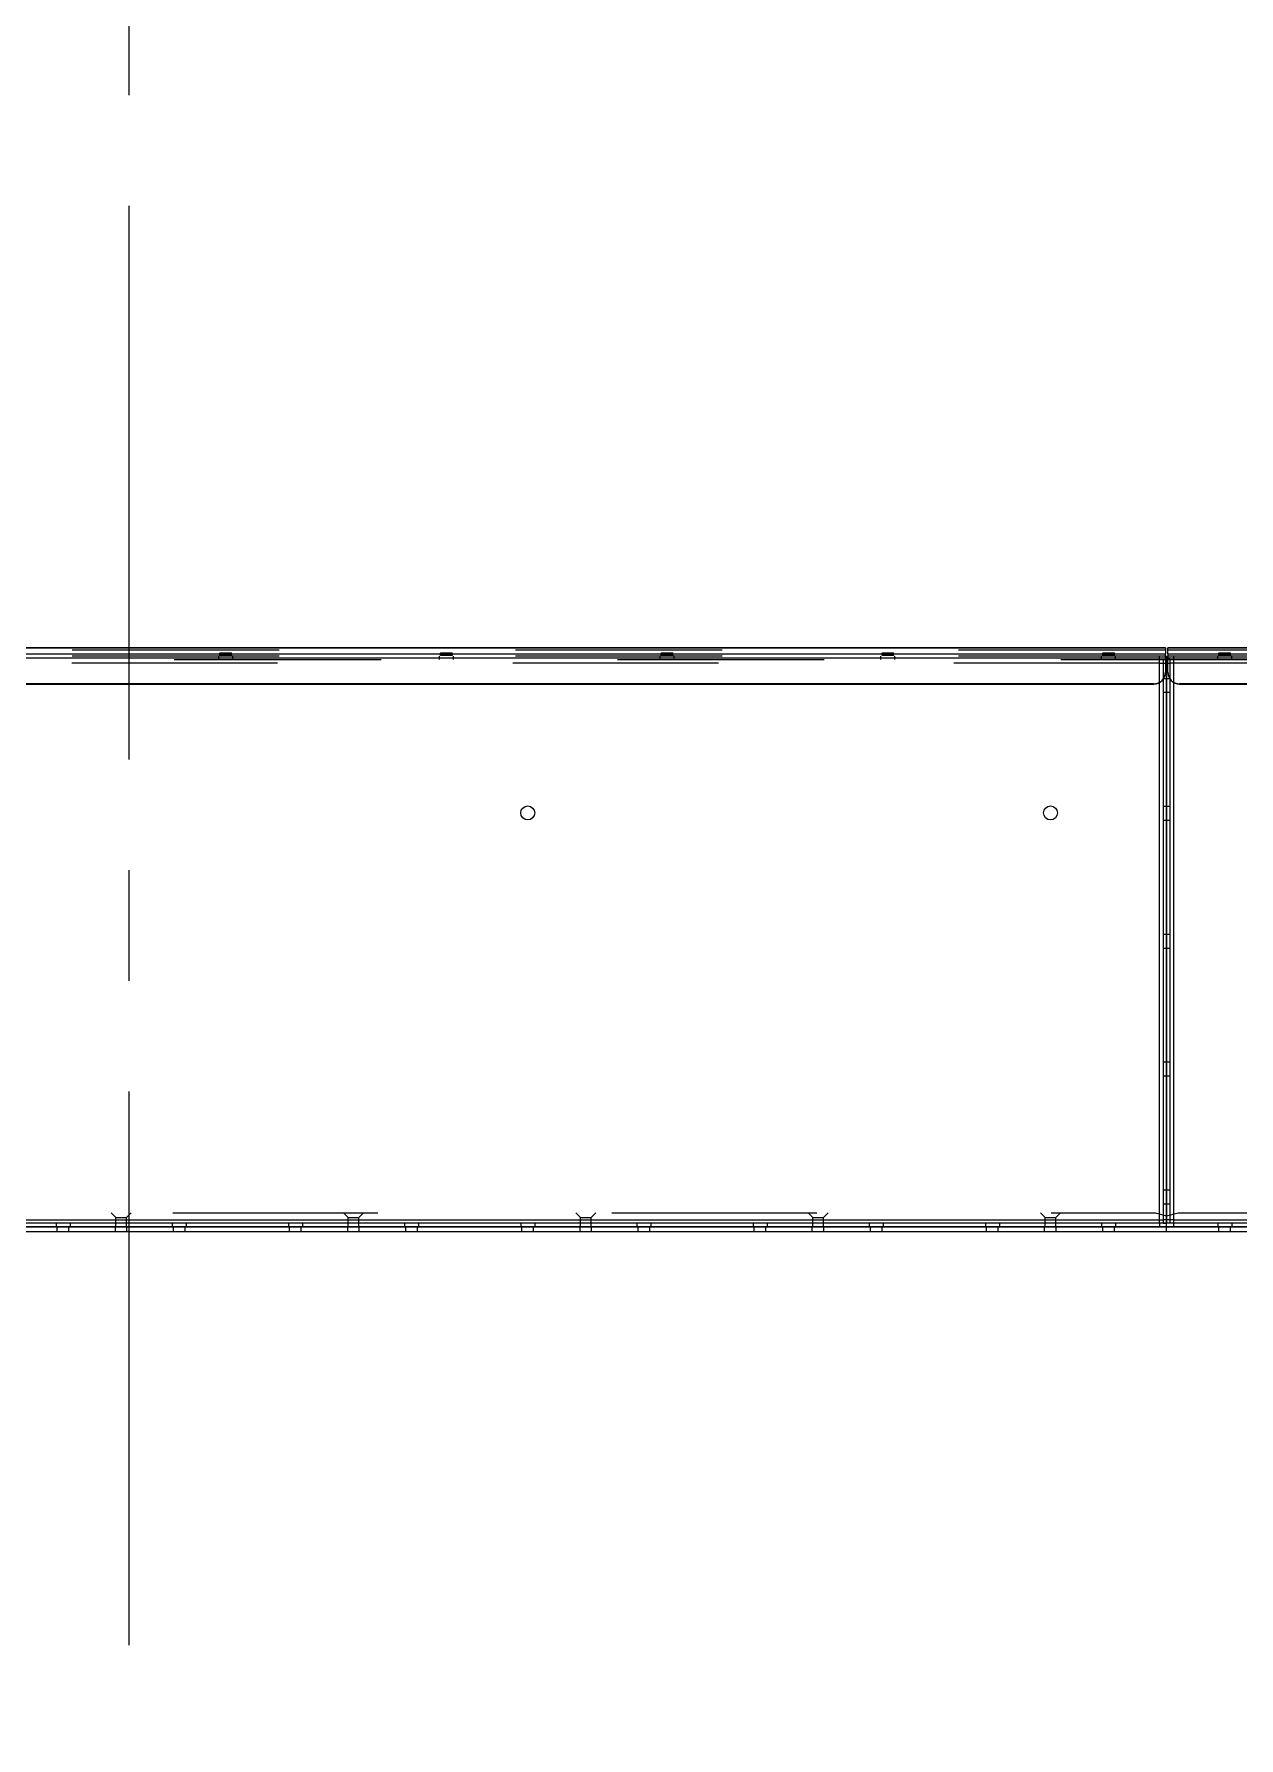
# Model space of a CAD drawing. Header units: millimetres. Extents: x 3220 to 226993, y 817 to 176024.
# Drawn here: x 73541 to 74578, y 160058 to 161524 of the extents above; entities that cross this region are included whole.
import ezdxf

# ---------------------------------------------------------------- set-up
doc = ezdxf.new("R2010")
doc.units = ezdxf.units.MM
doc.linetypes.add('AXES', pattern=[50.8, 31.75, -6.35, 6.35, -6.35])
doc.linetypes.add('DASHED', pattern=[15, 7, -8])
doc.layers.add('Axe', color=1, linetype='AXES', lineweight=9)
for name, color, linetype, lineweight, true_color in [('Sichtbare Kanten(DIN)', 7, 'Continuous', 50, 0x3f3f3f), ('Sichtbare tangentiale Kanten(DIN)', 7, 'Continuous', 50, 0x3f3f3f), ('Verdeckte Kanten(DIN)', 7, 'DASHED', 35, 0x3f3f3f), ('Verdeckte tangentiale Kanten(DIN)', 7, 'DASHED', 35, 0x3f3f3f)]:
    doc.layers.add(name, color=color, linetype=linetype, lineweight=lineweight, true_color=true_color)

# ---------------------------------------------------------------- blocks, each defined once
blk = doc.blocks.new('Section c-a')
at = {"layer": 'Axe', "ltscale": 15}
blk.add_line((3000, -4000), (3000, 32505.5), dxfattribs=at)
blk = doc.blocks.new('117')
at = {"layer": 'Sichtbare Kanten(DIN)', "color": 30, "lineweight": 0}
for p, q in [((-11108, 183), (-13106, 183)), ((-11108, 183), (-11108, 178)), ((-11108, 183), (-11108, 183)), ((-11108, 174.4), (-11108, 178)), ((-11108, 176), (-11107, 176)), ((-11107, 176), (-11107, 173)), ((-11107, 176), (-11106, 176)), ((-11107, 176), (-11107, 173)), ((-11106, 178), (-11106, 183)), ((-11106, 183), (-11106, 183)), ((-9108, 183), (-11106, 183)), ((-11106, 178), (-11106, 174.4)), ((-11108, 174.4), (-11108, 162.1)), ((-11108, 173), (-11107, 173)), ((-11108, 172.9), (-11107, 172.9)), ((-11108, 161.9), (-11108, 162.1)), ((-11107, 173), (-11106, 173)), ((-11106, 172.9), (-11107, 172.9)), ((-11107, -311.9), (-11107, 172.9)), ((-11107, 172.9), (-11107, -311.9)), ((-11106, 162.1), (-11106, 174.4)), ((-11106, 162.1), (-11106, 161.9)), ((-11118, 152.1), (-13096, 152.1)), ((-13096, 151.9), (-11118, 151.9)), ((-11110, 155.9), (-11110, -311.9)), ((-11104, -311.9), (-11104, 155.9)), ((-9118, 152.1), (-11096, 152.1)), ((-11096, 151.9), (-9118, 151.9)), ((-11107, -312), (-13107, -312)), ((-13107, -315), (-11107, -315)), ((-11107, -315), (-13107, -315)), ((-13107, -319), (-11107, -319)), ((-11113, -309), (-11110, -309)), ((-11113, -312), (-11113, -309)), ((-11110, -311.9), (-11107, -311.9)), ((-11104, -311.9), (-11107, -311.9)), ((-11107, -311.9), (-11107, -312)), ((-11107, -312), (-11107, -311.9)), ((-11107, -315), (-11107, -312)), ((-9107, -312), (-11107, -312)), ((-11107, -315), (-11107, -312)), ((-11107, -315), (-9107, -315)), ((-11107, -319), (-11107, -315)), ((-9107, -315), (-11107, -315)), ((-11107, -319), (-11107, -315)), ((-11107, -319), (-9107, -319)), ((-11101, -309), (-11104, -309)), ((-11101, -309), (-11101, -312))]:
    blk.add_line(p, q, dxfattribs=at)
for centre in [(-11657, 41), (-11207, 41)]:
    blk.add_circle(centre, 6, dxfattribs=at)
for centre in [(-11917, 178.6), (-11727, 178.6), (-11537, 178.6), (-11347, 178.6), (-11157, 178.6), (-11057, 178.6)]:
    blk.add_ellipse(centre, major_axis=(-5, 0), ratio=0.026186, dxfattribs=at)
for centre, major_axis, start_param, end_param in [((-11118, 162.1), (10, 0), 4.712389, 6.283185), ((-11118, 161.9), (10, 0), 4.712389, 6.283185), ((-11096, 162.1), (-10, 0), 0, 1.570796), ((-11096, 161.9), (-10, 0), 0, 1.570796)]:
    blk.add_ellipse(centre, major_axis=major_axis, ratio=0.996195, start_param=start_param, end_param=end_param, dxfattribs=at)
at = {"layer": 'Sichtbare tangentiale Kanten(DIN)', "color": 30, "lineweight": 0}
for p, q in [((-13106, 183), (-11108, 183)), ((-13106, 178), (-11108, 178)), ((-11106, 183), (-9108, 183)), ((-11106, 178), (-9108, 178)), ((-13106, 174.4), (-11108, 174.4)), ((-11106, 174.4), (-9108, 174.4)), ((-11118, 152.1), (-11118, 151.9)), ((-11113, -309), (-11113, 153.3)), ((-11101, 153.3), (-11101, -309)), ((-11096, 151.9), (-11096, 152.1)), ((-13101, -309), (-11113, -309)), ((-11101, -309), (-9113, -309))]:
    blk.add_line(p, q, dxfattribs=at)
at = {"layer": 'Verdeckte Kanten(DIN)', "color": 30, "lineweight": 0, "ltscale": 25.437323}
for p, q in [((-11108, 181), (-13106, 181)), ((-9108, 181), (-11106, 181)), ((-13106, 173), (-11108, 173)), ((-11106, 173), (-9108, 173))]:
    blk.add_line(p, q, dxfattribs=at)
at = {"layer": 'Verdeckte Kanten(DIN)', "color": 30, "lineweight": 0, "ltscale": 0.571309}
for p, q in [((-11923, 173), (-11923, 176)), ((-11911, 173), (-11911, 176)), ((-11733, 173), (-11733, 176)), ((-11721, 173), (-11721, 176)), ((-11543, 173), (-11543, 176)), ((-11531, 173), (-11531, 176)), ((-11353, 173), (-11353, 176)), ((-11341, 173), (-11341, 176)), ((-11163, 173), (-11163, 176)), ((-11151, 173), (-11151, 176)), ((-11113, 173), (-11113, 176)), ((-11101, 176), (-11101, 173)), ((-11063, 173), (-11063, 176)), ((-11051, 173), (-11051, 176)), ((-11110, 170), (-11107, 170)), ((-11107, 170), (-11104, 170)), ((-11107, 156.5), (-11110, 156.5)), ((-11104, 156.5), (-11107, 156.5)), ((-11107, 144.5), (-11110, 144.5)), ((-11104, 144.5), (-11107, 144.5)), ((-11107, 46.5), (-11110, 46.5)), ((-11104, 46.5), (-11107, 46.5)), ((-11107, 34.5), (-11110, 34.5)), ((-11104, 34.5), (-11107, 34.5)), ((-11107, -63.5), (-11110, -63.5)), ((-11104, -63.5), (-11107, -63.5)), ((-11107, -75.5), (-11110, -75.5)), ((-11104, -75.5), (-11107, -75.5)), ((-11107, -173.5), (-11110, -173.5)), ((-11104, -173.5), (-11107, -173.5)), ((-11107, -185.5), (-11110, -185.5)), ((-11104, -185.5), (-11107, -185.5)), ((-11107, -283.5), (-11110, -283.5)), ((-11104, -283.5), (-11107, -283.5)), ((-11107, -295.5), (-11110, -295.5)), ((-11104, -295.5), (-11107, -295.5)), ((-12063, -312), (-12063, -315)), ((-12051, -312), (-12051, -315)), ((-11963, -312), (-11963, -315)), ((-11951, -312), (-11951, -315)), ((-11863, -312), (-11863, -315)), ((-11851, -312), (-11851, -315)), ((-11763, -312), (-11763, -315)), ((-11751, -312), (-11751, -315)), ((-11663, -312), (-11663, -315)), ((-11651, -312), (-11651, -315)), ((-11563, -312), (-11563, -315)), ((-11551, -312), (-11551, -315)), ((-11463, -312), (-11463, -315)), ((-11451, -312), (-11451, -315)), ((-11363, -312), (-11363, -315)), ((-11351, -312), (-11351, -315)), ((-11263, -312), (-11263, -315)), ((-11251, -312), (-11251, -315)), ((-11163, -312), (-11163, -315)), ((-11151, -312), (-11151, -315)), ((-11113, -312), (-11113, -315)), ((-11107, -309), (-11110, -309)), ((-11104, -309), (-11107, -309)), ((-11101, -312), (-11101, -315)), ((-11063, -312), (-11063, -315)), ((-11051, -312), (-11051, -315))]:
    blk.add_line(p, q, dxfattribs=at)
at = {"layer": 'Verdeckte Kanten(DIN)', "color": 30, "lineweight": 0, "ltscale": 0.38097}
for p, q in [((-11922, 176.6), (-11922, 178.6)), ((-11912, 176.6), (-11912, 178.6)), ((-11732, 176.6), (-11732, 178.6)), ((-11722, 176.6), (-11722, 178.6)), ((-11542, 176.6), (-11542, 178.6)), ((-11532, 176.6), (-11532, 178.6)), ((-11352, 176.6), (-11352, 178.6)), ((-11342, 176.6), (-11342, 178.6)), ((-11162, 176.6), (-11162, 178.6)), ((-11152, 176.6), (-11152, 178.6)), ((-11062, 176.6), (-11062, 178.6)), ((-11052, 176.6), (-11052, 178.6))]:
    blk.add_line(p, q, dxfattribs=at)
at = {"layer": 'Verdeckte Kanten(DIN)', "color": 30, "lineweight": 0, "ltscale": 0.897467}
for p, q in [((-11113, 170), (-11113, 173)), ((-11113, 170), (-11110, 170)), ((-11101, 170), (-11104, 170)), ((-11101, 173), (-11101, 170))]:
    blk.add_line(p, q, dxfattribs=at)
at = {"layer": 'Verdeckte Kanten(DIN)', "color": 30, "lineweight": 0, "ltscale": 0.380839}
for p, q in [((-11110, 172.9), (-11108, 172.9)), ((-11104, 172.9), (-11106, 172.9))]:
    blk.add_line(p, q, dxfattribs=at)
at = {"layer": 'Verdeckte Kanten(DIN)', "color": 30, "lineweight": 0, "ltscale": 3.233633}
for p, q in [((-11110, 172.9), (-11110, 155.9)), ((-11104, 155.9), (-11104, 172.9))]:
    blk.add_line(p, q, dxfattribs=at)
at = {"layer": 'Verdeckte Kanten(DIN)', "color": 30, "lineweight": 0, "ltscale": 25.208158}
for p, q in [((-13097, -303), (-11117, -303)), ((-11097, -303), (-9117, -303))]:
    blk.add_line(p, q, dxfattribs=at)
at = {"layer": 'Verdeckte Kanten(DIN)', "color": 30, "lineweight": 0, "ltscale": 1.104296}
for p, q in [((-12011.5, -307.1), (-12015.6, -303)), ((-12002.5, -307.1), (-11998.4, -303)), ((-11811.5, -307.1), (-11815.6, -303)), ((-11802.5, -307.1), (-11798.4, -303)), ((-11611.5, -307.1), (-11615.6, -303)), ((-11602.5, -307.1), (-11598.4, -303)), ((-11411.5, -307.1), (-11415.6, -303)), ((-11402.5, -307.1), (-11398.4, -303)), ((-11211.5, -307.1), (-11215.6, -303)), ((-11202.5, -307.1), (-11198.4, -303))]:
    blk.add_line(p, q, dxfattribs=at)
at = {"layer": 'Verdeckte Kanten(DIN)', "color": 30, "lineweight": 0, "ltscale": 2.692601}
for p, q in [((-12011.5, -307.1), (-12002.5, -307.1)), ((-11811.5, -307.1), (-11802.5, -307.1)), ((-11611.5, -307.1), (-11602.5, -307.1)), ((-11411.5, -307.1), (-11402.5, -307.1)), ((-11211.5, -307.1), (-11202.5, -307.1))]:
    blk.add_line(p, q, dxfattribs=at)
at = {"layer": 'Verdeckte Kanten(DIN)', "color": 30, "lineweight": 0, "ltscale": 1.50461}
for p, q in [((-12011.5, -315), (-12011.5, -307.1)), ((-12002.5, -315), (-12002.5, -307.1)), ((-11811.5, -315), (-11811.5, -307.1)), ((-11802.5, -315), (-11802.5, -307.1)), ((-11611.5, -315), (-11611.5, -307.1)), ((-11602.5, -315), (-11602.5, -307.1)), ((-11411.5, -315), (-11411.5, -307.1)), ((-11402.5, -315), (-11402.5, -307.1)), ((-11211.5, -315), (-11211.5, -307.1)), ((-11202.5, -315), (-11202.5, -307.1))]:
    blk.add_line(p, q, dxfattribs=at)
at = {"layer": 'Verdeckte Kanten(DIN)', "color": 30, "lineweight": 0, "ltscale": 1.971787}
for p, q in [((-11117, -303), (-11107, -305.7)), ((-11107, -305.7), (-11097, -303))]:
    blk.add_line(p, q, dxfattribs=at)
at = {"layer": 'Verdeckte Kanten(DIN)', "color": 30, "lineweight": 0, "ltscale": 0.761779}
for p, q in [((-12062, -319), (-12062, -315)), ((-12052, -319), (-12052, -315)), ((-12012, -319), (-12012, -315)), ((-12002, -319), (-12002, -315)), ((-11962, -319), (-11962, -315)), ((-11952, -319), (-11952, -315)), ((-11862, -319), (-11862, -315)), ((-11852, -319), (-11852, -315)), ((-11812, -319), (-11812, -315)), ((-11802, -319), (-11802, -315)), ((-11762, -319), (-11762, -315)), ((-11752, -319), (-11752, -315)), ((-11662, -319), (-11662, -315)), ((-11652, -319), (-11652, -315)), ((-11612, -319), (-11612, -315)), ((-11602, -319), (-11602, -315)), ((-11562, -319), (-11562, -315)), ((-11552, -319), (-11552, -315)), ((-11462, -319), (-11462, -315)), ((-11452, -319), (-11452, -315)), ((-11412, -319), (-11412, -315)), ((-11402, -319), (-11402, -315)), ((-11362, -319), (-11362, -315)), ((-11352, -319), (-11352, -315)), ((-11262, -319), (-11262, -315)), ((-11252, -319), (-11252, -315)), ((-11212, -319), (-11212, -315)), ((-11202, -319), (-11202, -315)), ((-11162, -319), (-11162, -315)), ((-11152, -319), (-11152, -315)), ((-11062, -319), (-11062, -315)), ((-11052, -319), (-11052, -315))]:
    blk.add_line(p, q, dxfattribs=at)
at = {"layer": 'Verdeckte Kanten(DIN)', "color": 30, "lineweight": 0, "ltscale": 5.984706}
for centre in [(-11917, 176.6), (-11727, 176.6), (-11537, 176.6), (-11347, 176.6), (-11157, 176.6), (-11057, 176.6)]:
    blk.add_ellipse(centre, major_axis=(5, 0), ratio=0.026186, dxfattribs=at)
at = {"layer": 'Verdeckte tangentiale Kanten(DIN)', "color": 30, "lineweight": 0, "ltscale": 25.437323}
for p, q in [((-11108, 181), (-13106, 181)), ((-11108, 176), (-13106, 176)), ((-9108, 181), (-11106, 181)), ((-9108, 176), (-11106, 176)), ((-11108, 174.2), (-13106, 174.2)), ((-9108, 174.2), (-11106, 174.2))]:
    blk.add_line(p, q, dxfattribs=at)
at = {"layer": 'Verdeckte tangentiale Kanten(DIN)', "color": 30, "lineweight": 0, "ltscale": 25.310009}
for p, q in [((-11113, 170), (-13101, 170)), ((-9113, 170), (-11101, 170))]:
    blk.add_line(p, q, dxfattribs=at)
at = {"layer": 'Verdeckte tangentiale Kanten(DIN)', "color": 30, "lineweight": 0, "ltscale": 3.18604}
for p, q in [((-11113, 153.3), (-11113, 170)), ((-11101, 170), (-11101, 153.3))]:
    blk.add_line(p, q, dxfattribs=at)

msp = doc.modelspace()

# ---------------------------------------------------------------- block references
for name, p in [('Section c-a', (70623, 135943.7)), ('117', (85623, 160812.7))]:
    msp.add_blockref(name, p)

doc.saveas('drawing.dxf')
